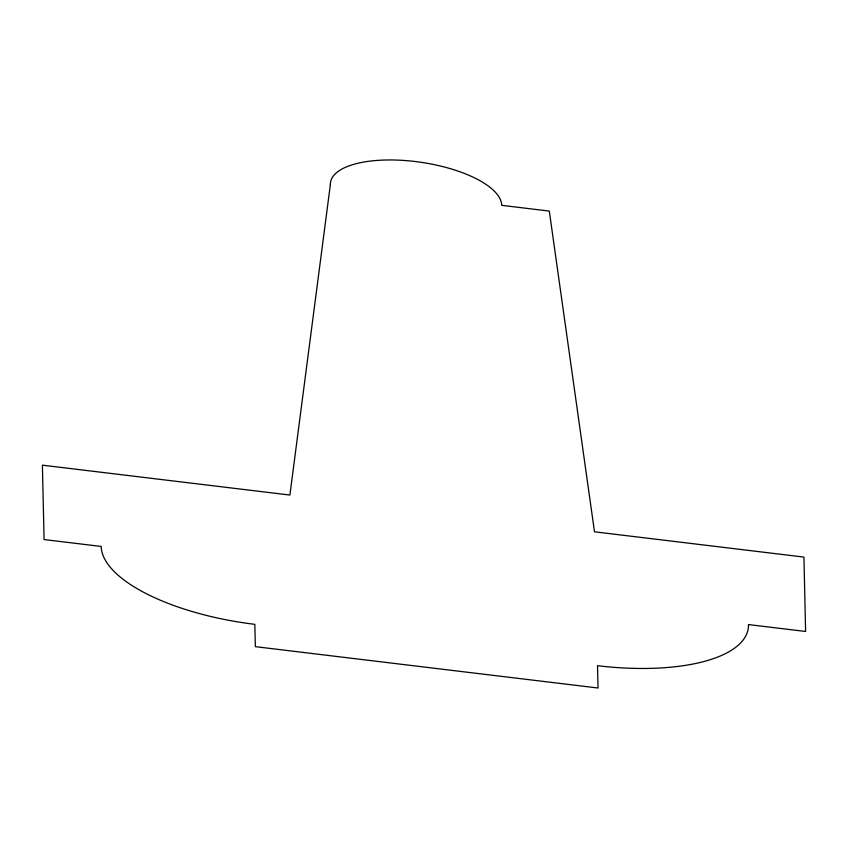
<?xml version="1.0" encoding="UTF-8"?>
<svg xmlns="http://www.w3.org/2000/svg" width="848" height="848" viewBox="0 0 848 848"><rect width="100%" height="100%" fill="white"/><g stroke="black" fill="none" stroke-linecap="round" stroke-linejoin="round"><path stroke-width="1.27" d="M330.36 184.652L289.899 495.041L42.4 465.17L44.075 539.551L101.188 546.441A153.679 58.809 8.3 0 0 254.835 624.329L255.343 646.653L598.031 688.014L597.522 665.701A153.679 58.809 8.3 0 0 748.487 624.573L805.6 631.463L803.925 557.083L594.501 531.802L549.303 211.078L501.709 205.333A86.443 33.083 8.3 0 0 415.276 161.523A86.443 33.083 8.3 0 0 330.36 184.652"/></g></svg>
